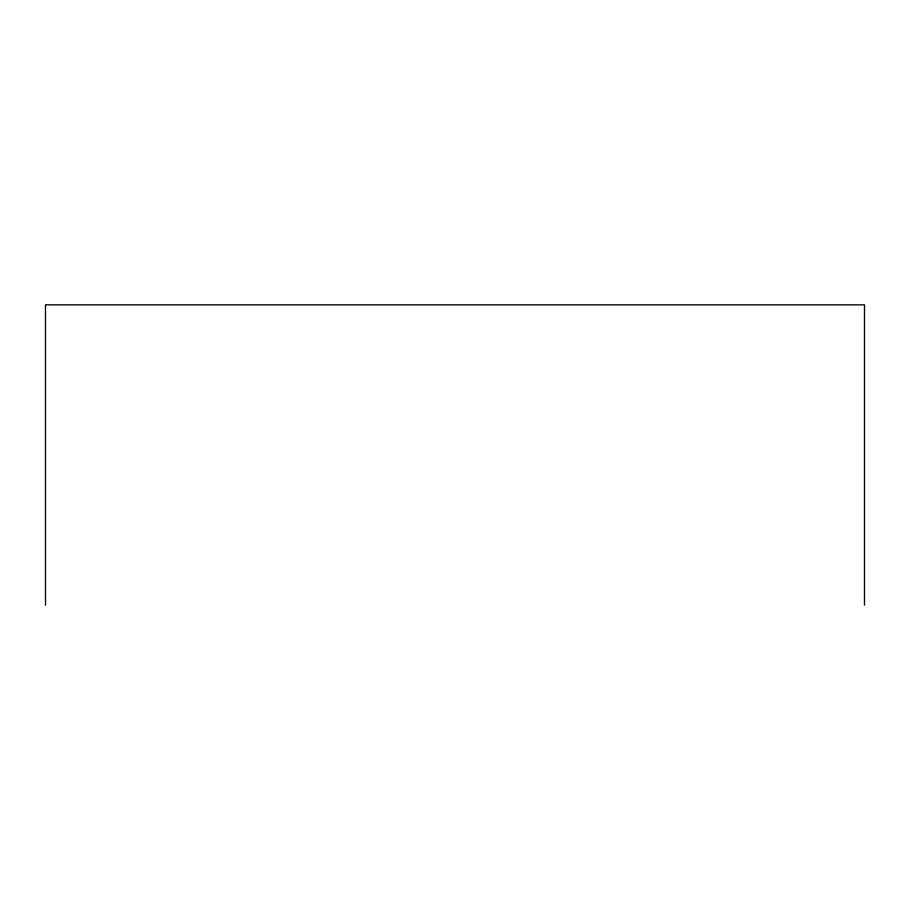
<?xml version="1.0" encoding="UTF-8"?>
<svg xmlns="http://www.w3.org/2000/svg" width="910" height="910" viewBox="0 0 910 910"><rect width="100%" height="100%" fill="white"/><g stroke="black" fill="none" stroke-linecap="round" stroke-linejoin="round"><path stroke-width="1.36" d="M864.5 605.161L864.5 304.839L45.5 304.839L45.5 605.161"/></g></svg>
